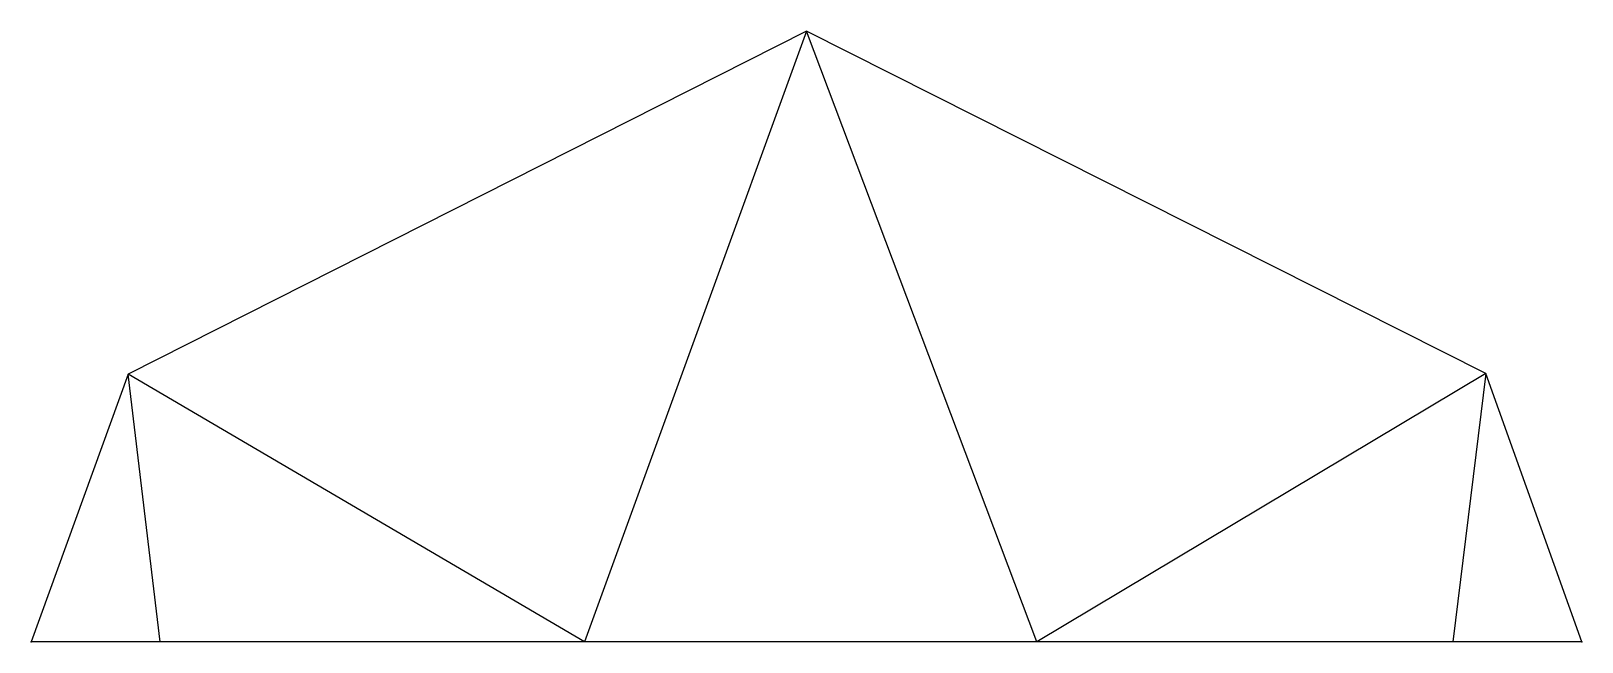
# Model space of a CAD drawing. Header units: metres. Extents: x 0 to 12, y 0 to 4.7.
import ezdxf

# ---------------------------------------------------------------- set-up
doc = ezdxf.new("R2010")
doc.units = ezdxf.units.M

msp = doc.modelspace()

# ---------------------------------------------------------------- linework, layer by layer
at = {"linetype": 'Continuous'}
for p, q in [((6, 4.726463), (0.75071, 2.071833)), ((6, 4.726463), (4.282586, 0)), ((7.782528, 0), (6, 4.726463)), ((11.257026, 2.078011), (6, 4.726463)), ((0.75071, 2.071833), (0, 0)), ((1.000011, 0), (0.75071, 2.071833)), ((4.282586, 0), (0.75071, 2.071833)), ((11.257026, 2.078011), (7.782528, 0)), ((11.257026, 2.078011), (10.999986, 0)), ((12, 0), (11.257026, 2.078011)), ((1.000011, 0), (0, 0)), ((4.282586, 0), (1.000011, 0)), ((7.782528, 0), (4.282586, 0)), ((10.999986, 0), (7.782528, 0)), ((12, 0), (10.999986, 0))]:
    msp.add_line(p, q, dxfattribs=at)
for p in [(0, 0), (12, 0)]:
    msp.add_point(p)

doc.saveas('drawing.dxf')
